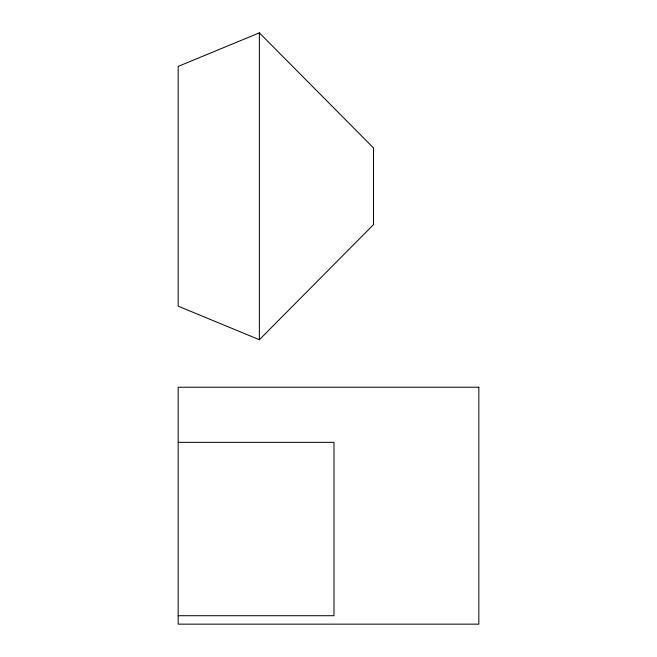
<?xml version="1.0" encoding="UTF-8"?>
<svg xmlns="http://www.w3.org/2000/svg" width="657" height="657" viewBox="0 0 657 657"><rect width="100%" height="100%" fill="white"/><g stroke="black" fill="none" stroke-linecap="round" stroke-linejoin="round"><path stroke-width="0.99" d="M259.367 339.718L373.488 224.645L373.488 147.924L259.367 32.85L178.17 66.414L178.17 306.154L259.367 339.718L259.367 32.85M178.17 442.333L333.986 442.333L333.986 615.708L178.17 615.708M478.83 387.219L178.17 387.219L178.17 624.15L478.83 624.15L478.83 387.219"/></g></svg>
